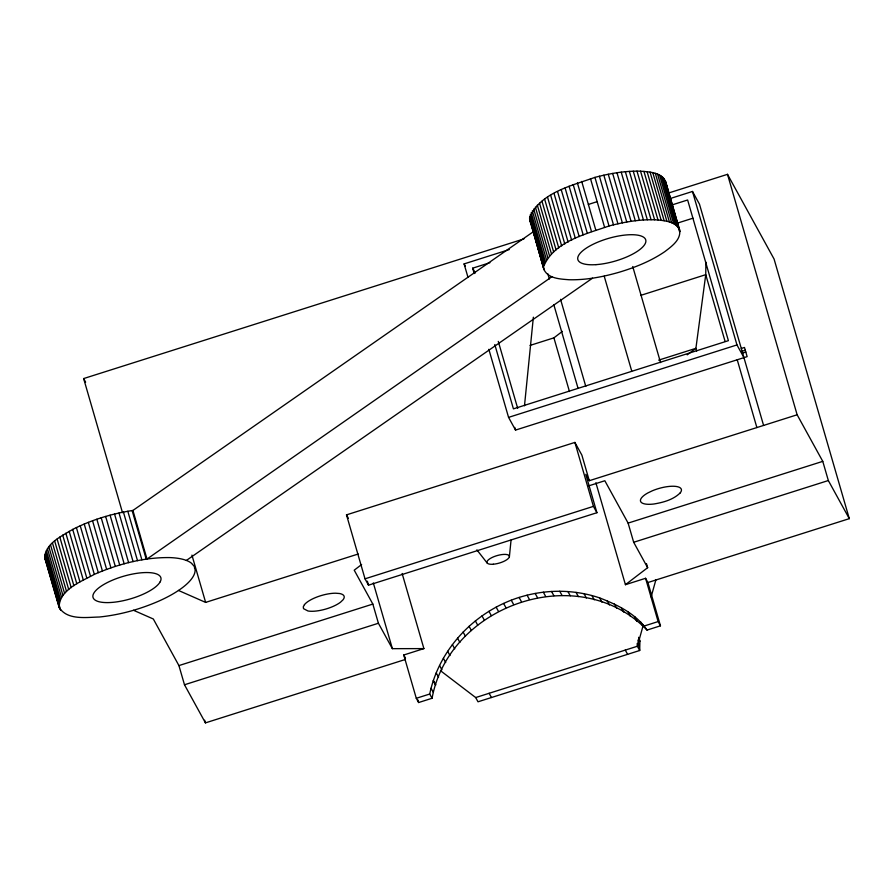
<?xml version="1.0" encoding="UTF-8"?>
<svg xmlns="http://www.w3.org/2000/svg" width="894" height="894" viewBox="0 0 894 894"><rect width="100%" height="100%" fill="white"/><g stroke="black" fill="none" stroke-linecap="round" stroke-linejoin="round"><path stroke-width="1.34" d="M705.902 262.21L705.746 274.67L695.901 348.325L696.683 351.007M638.797 637.411L639.914 641.255L639.691 650.497L478.011 701.79L475.686 697.555L440.485 670.701M509.39 556.683L511.055 540.077M524.487 405.787L533.36 317.191M59.149 607.451C59.026 589.504 81.119 581.77 94.328 574.373C118.042 564.08 143.766 557.253 169.771 557.588A70.648 23.646 -16.2 0 1 184.544 559.789L186.812 560.594A70.648 23.646 -16.2 0 1 192.02 563.689L192.333 564.405A35.324 11.823 -16.2 0 1 194.601 568.539L195.06 569.21A70.648 23.646 -16.2 0 1 179.985 589.448L177.068 591.403A70.648 23.646 -16.2 0 1 159.557 600.779C140.47 609.183 120.087 614.904 99.301 617.016C86.215 617.273 67.195 620.47 59.149 607.451L45.058 558.851C44.085 543.753 61.865 536.109 72.705 529.404C91.557 519.861 112.029 513.592 132.915 510.452L532.958 231.993M529.561 217.924C539.719 192.735 571.758 185.695 594.935 177.381C609.797 173.47 625.129 170.776 640.54 171.179C649.267 171.905 661.135 172.218 665.505 181.281L679.585 229.881C681.373 239.614 671.562 246.453 664.834 251.627C650.921 261.137 635.086 267.451 619.017 272.279C602.779 276.939 585.928 280.157 568.964 279.744C560.281 279.017 548.29 278.693 543.999 269.642L529.561 217.924L543.999 269.642M543.641 266.524C553.9 241.391 585.682 234.206 609.026 225.981C624.962 221.813 641.479 218.918 658.006 219.969C665.684 220.852 676.032 221.813 679.585 229.881M402.132 573.49L423.901 648.608L403.753 655L416.291 698.292L418.627 702.528L432.059 698.27L429.723 694.035C439.669 645.949 479.72 606.724 527.091 595.203C550.883 589.269 576.351 590.006 599.606 597.896C617.285 604.746 636.316 613.921 647.021 630.08L660.454 625.822L647.915 582.53L645.58 578.295L625.431 584.687L595.885 482.738M432.059 698.27C449.369 604.255 579.223 559.834 647.021 630.08M643.311 624.928L637.366 646.261L639.691 650.497L637.914 640.082M651.123 596.935L655.95 579.603M132.915 510.452L146.996 559.052L551.922 276.738M530.041 345.419L553.911 337.854L562.371 331.383M361.623 564.527L354.225 570.193L372.843 604.076L378.408 623.252L392.377 648.664L423.901 648.608M625.431 584.687L647.647 567.69L646.474 563.667M687.207 354.84L695.901 348.325L658.666 360.137M186.388 560.437L592.521 278.179M640.741 295.378L705.746 274.67L725.09 341.396M588.375 204.447L597.158 201.653M122.523 512.709L83.645 378.564L523.973 238.888M667.639 193.316L727.504 174.33L774.07 259.025L849.3 518.654L647.915 582.53M467.964 277.252L464.087 263.909L509.245 249.582M669.919 198.624L692.492 191.461L699.477 204.167L763.588 425.432L589.291 480.704L585.793 474.356L596.913 512.72L368.518 585.168L365.02 578.82L346.492 514.866L574.898 442.418L581.882 455.124L589.291 480.704M474.211 273.53L472.658 268.178L489.912 262.702M671.707 205.039L687.631 199.988L728.398 340.67L513.424 408.86L494.795 344.548M677.049 223.232L692.962 218.192M488.839 349.319L508.563 417.375L736.969 344.939L743.953 357.645L747.138 356.628L744.479 347.464L741.294 348.47M742.098 351.241L745.283 350.236M742.623 353.052L745.808 352.046M508.563 417.375L515.547 430.081L743.953 357.645M178.487 590.453L205.631 602.4L358.237 554.001M763.588 425.432L797.135 414.782L822.771 461.36L828.336 480.536L849.3 518.654M588.9 485.8L604.836 480.748L628.113 523.102L633.678 542.278L647.647 567.69M365.02 578.82L593.426 506.373L596.913 512.72M133.519 610.278L153.321 618.994L178.923 665.583L372.843 604.076M628.113 523.102L822.771 461.36M178.923 665.583L184.488 684.77L378.408 623.252M633.678 542.278L828.336 480.536M184.488 684.77L205.441 722.877L404.96 659.593M416.291 698.292L429.723 694.035M644.697 625.845L658.129 621.587L660.454 625.822M475.686 697.555L637.366 646.261L637.176 643.49M476.882 549.866L487.152 563.008M529.918 221.042L531.438 223.802M536.59 244.062L537.607 245.906M472.658 268.178L475.317 273.016M464.087 263.909L465.361 266.222M640.506 621.799L642.831 626.035M634.796 617.005L637.12 621.241M634.472 616.726L636.796 620.961M628.091 612.066L630.415 616.301M621.375 607.842L623.71 612.077M614.379 604.053L616.704 608.289M607.115 600.734L609.44 604.97M599.606 597.896L601.941 602.131M625.275 650.094L627.61 654.33M591.906 595.549L594.231 599.785M584.039 593.705L586.363 597.941M576.027 592.376L578.351 596.611M567.925 591.549L570.249 595.784M559.745 591.247L562.069 595.482M551.542 591.459L553.867 595.695M543.34 592.197L545.664 596.432M535.171 593.448L537.506 597.684M527.091 595.203L529.416 599.438M519.112 597.46L521.437 601.696M511.267 600.22L513.603 604.456M503.613 603.461L505.937 607.685M496.159 607.16L498.483 611.395M488.951 611.317L491.275 615.553M482.011 615.899L484.336 620.134M475.373 620.905L477.698 625.141M469.071 626.303L471.395 630.538M463.114 632.058L465.45 636.293M489.119 693.286L491.443 697.521M457.549 638.171L459.874 642.406M452.386 644.596L454.722 648.832M447.659 651.313L449.984 655.548M443.379 658.297L445.704 662.532M439.557 665.516L441.882 669.751M436.227 672.925L438.552 677.16M346.492 514.866L348.403 518.33M433.389 680.513L435.724 684.748M433.266 680.926L435.59 685.162M431.064 688.235L433.4 692.47M403.753 655L405.496 658.185M83.645 378.564L85.634 382.185M45.058 558.851L45.683 560.281M638.584 637.4L639.914 641.255M727.504 174.33L797.135 414.782M692.492 191.461L736.969 344.939M737.226 359.768L756.872 427.544M665.505 181.281L679.921 231.401M671.193 202.782L665.829 182.801M671.964 205.408L679.574 231.68M663.985 178.509L678.065 227.11M662.789 177.269L676.881 225.869M661.325 176.129L675.406 224.729M659.582 175.101L673.674 223.701M657.582 174.174L671.662 222.774M655.324 173.369L669.405 221.969M652.81 172.687L666.89 221.287M650.072 172.117L664.153 220.717M647.1 171.682L661.18 220.282M643.926 171.369L658.006 219.969M640.54 171.179L654.62 219.779M636.986 171.123L651.067 219.723M633.254 171.19L647.334 219.79M629.376 171.391L643.456 219.991M625.353 171.715L639.433 220.315M621.218 172.162L635.299 220.762M616.983 172.743L631.063 221.343M612.669 173.447L626.75 222.036M608.278 174.263L622.369 222.863M632.729 266.524L660.577 362.618M603.852 175.19L617.933 223.791M599.405 176.23L613.485 224.83M594.935 177.381L609.026 225.981M590.487 178.632L604.567 227.232M581.703 181.426L595.784 230.026M577.401 182.946L591.482 231.546M604.221 276.212L631.7 370.954M573.188 184.544L587.269 233.144M569.087 186.22L583.167 234.82M565.097 187.952L579.178 236.552M561.253 189.751L575.334 238.352M557.565 191.595L571.646 240.195M554.045 193.473L568.126 242.073M550.715 195.395L564.796 243.995M547.586 197.328L561.667 245.928M544.669 199.284L558.75 247.884M541.976 201.251L556.068 249.851M539.529 203.217L553.609 251.817M645.58 578.295L658.129 621.587M537.328 205.173L551.419 253.773M535.394 207.117L549.475 255.706M560.549 299.334L585.793 386.42M533.718 209.028L547.798 257.628M532.31 210.906L546.402 259.506M531.192 212.738L545.273 261.339M547.81 273.743L549.341 278.995M530.354 214.526L544.446 263.127M529.807 216.259L543.898 264.859M532.187 226.361L534.031 232.764M534.78 235.323L535.886 239.156M536.623 241.715L537.741 245.548M539.227 250.666L540.334 254.499M541.071 257.059L542.189 260.892M529.594 219.522L543.675 268.122M553.833 304.742L577.904 387.817M553.911 337.854L569.456 391.516M574.898 442.418L593.426 506.373M498.282 341.385L517.693 408.379M514.776 427.41L515.547 430.081M417.856 699.901L418.627 702.528M373.323 582.933L392.377 648.664M367.367 581.201L368.518 585.168M191.931 555.118L205.631 602.4M204.659 720.206L205.441 722.877M132.122 510.563L146.214 559.163M127.808 511.256L141.889 559.856M123.428 512.072L137.508 560.672M119.003 513.011L133.083 561.611M114.544 514.05L128.624 562.65M110.085 515.201L124.165 563.801M105.637 516.453L119.718 565.053M101.212 517.805L115.304 566.405M96.843 519.235L110.934 567.835M92.551 520.766L106.632 569.366M88.338 522.364L102.419 570.964M84.226 524.04L98.306 572.641M80.236 525.773L94.328 574.373M76.392 527.572L90.473 576.161M72.705 529.404L86.785 578.005M69.184 531.293L83.265 579.893M65.854 533.204L79.935 581.804M62.725 535.148L76.806 583.748M59.809 537.104L73.889 585.704M57.127 539.071L71.207 587.671M54.679 541.038L68.76 589.638M52.478 542.993L66.558 591.593M50.533 544.927L64.614 593.527M48.857 546.837L62.938 595.438M47.46 548.726L61.541 597.315M46.343 550.559L60.423 599.159M45.505 552.347L59.585 600.947M44.957 554.079L59.038 602.679M46.589 561.622L47.728 565.567M48.488 568.193L49.628 572.126M51.148 577.39L52.299 581.323M53.819 586.576L55.719 593.147M56.478 595.773L57.618 599.718M59.149 604.97L60.669 610.222M44.7 555.744L58.78 604.344M44.734 557.342L59.764 608.881M304.463 604.612L303.289 606.791L303.513 608.658L307.972 610.982A21.255 7.118 -16.2 0 0 340.491 602.221L342.972 599.874A21.255 7.118 -16.2 0 0 339.474 593.504L335.529 593.203A21.255 7.118 -16.2 0 0 304.463 604.612M160.194 581.782L159.635 582.698A35.324 11.823 -16.2 0 1 143.252 594.175L141.252 595.046A35.324 11.823 -16.2 0 1 94.395 599.516A35.324 11.823 -16.2 0 1 121.115 576.988L123.327 576.317A35.324 11.823 -16.2 0 1 160.842 577.636L160.998 578.396A35.324 11.823 -16.2 0 1 160.194 581.782M680.2 492.907C673.238 499.768 663.259 502.439 653.872 504.004A21.255 7.118 -16.2 0 1 647.804 492.963L652.329 490.784A21.255 7.118 -16.2 0 1 674.847 486.314A21.255 7.118 -16.2 0 1 680.2 492.907M493.332 564.226A11.656 3.9 -16.2 0 0 509.368 556.169A11.656 3.9 -16.2 0 0 491.756 557.655A11.656 3.9 -16.2 0 0 493.332 564.226M595.963 264.646A35.324 11.823 -16.2 0 0 645.859 240.575A35.324 11.823 -16.2 0 0 593.56 244.051A35.324 11.823 -16.2 0 0 595.963 264.646"/></g></svg>
